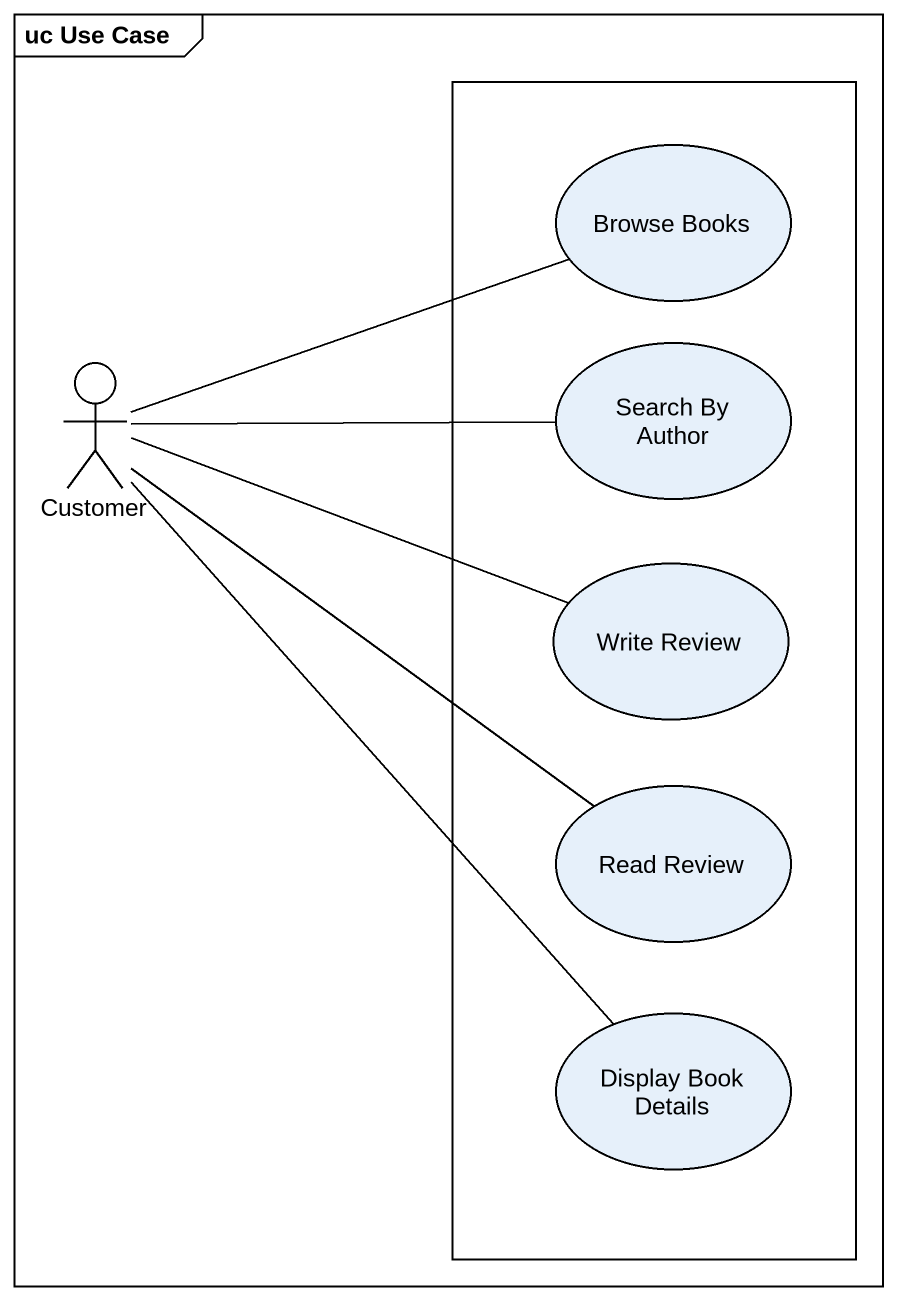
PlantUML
@startuml
mainframe uc Use Case
rectangle " " as rectangle1 {
  usecase "Browse Books" as Browse_Books
  usecase "Search By Author" as Search_By_Author
  usecase "Write Review" as Write_Review
  usecase "Read Review" as Read_Review
  usecase "Display Book Details" as Display_Book_Details
}
actor Customer
Customer -right- Browse_Books
Customer -right- Search_By_Author
Customer -right- Write_Review
Customer -- Read_Review
Customer -- Display_Book_Details
@enduml
